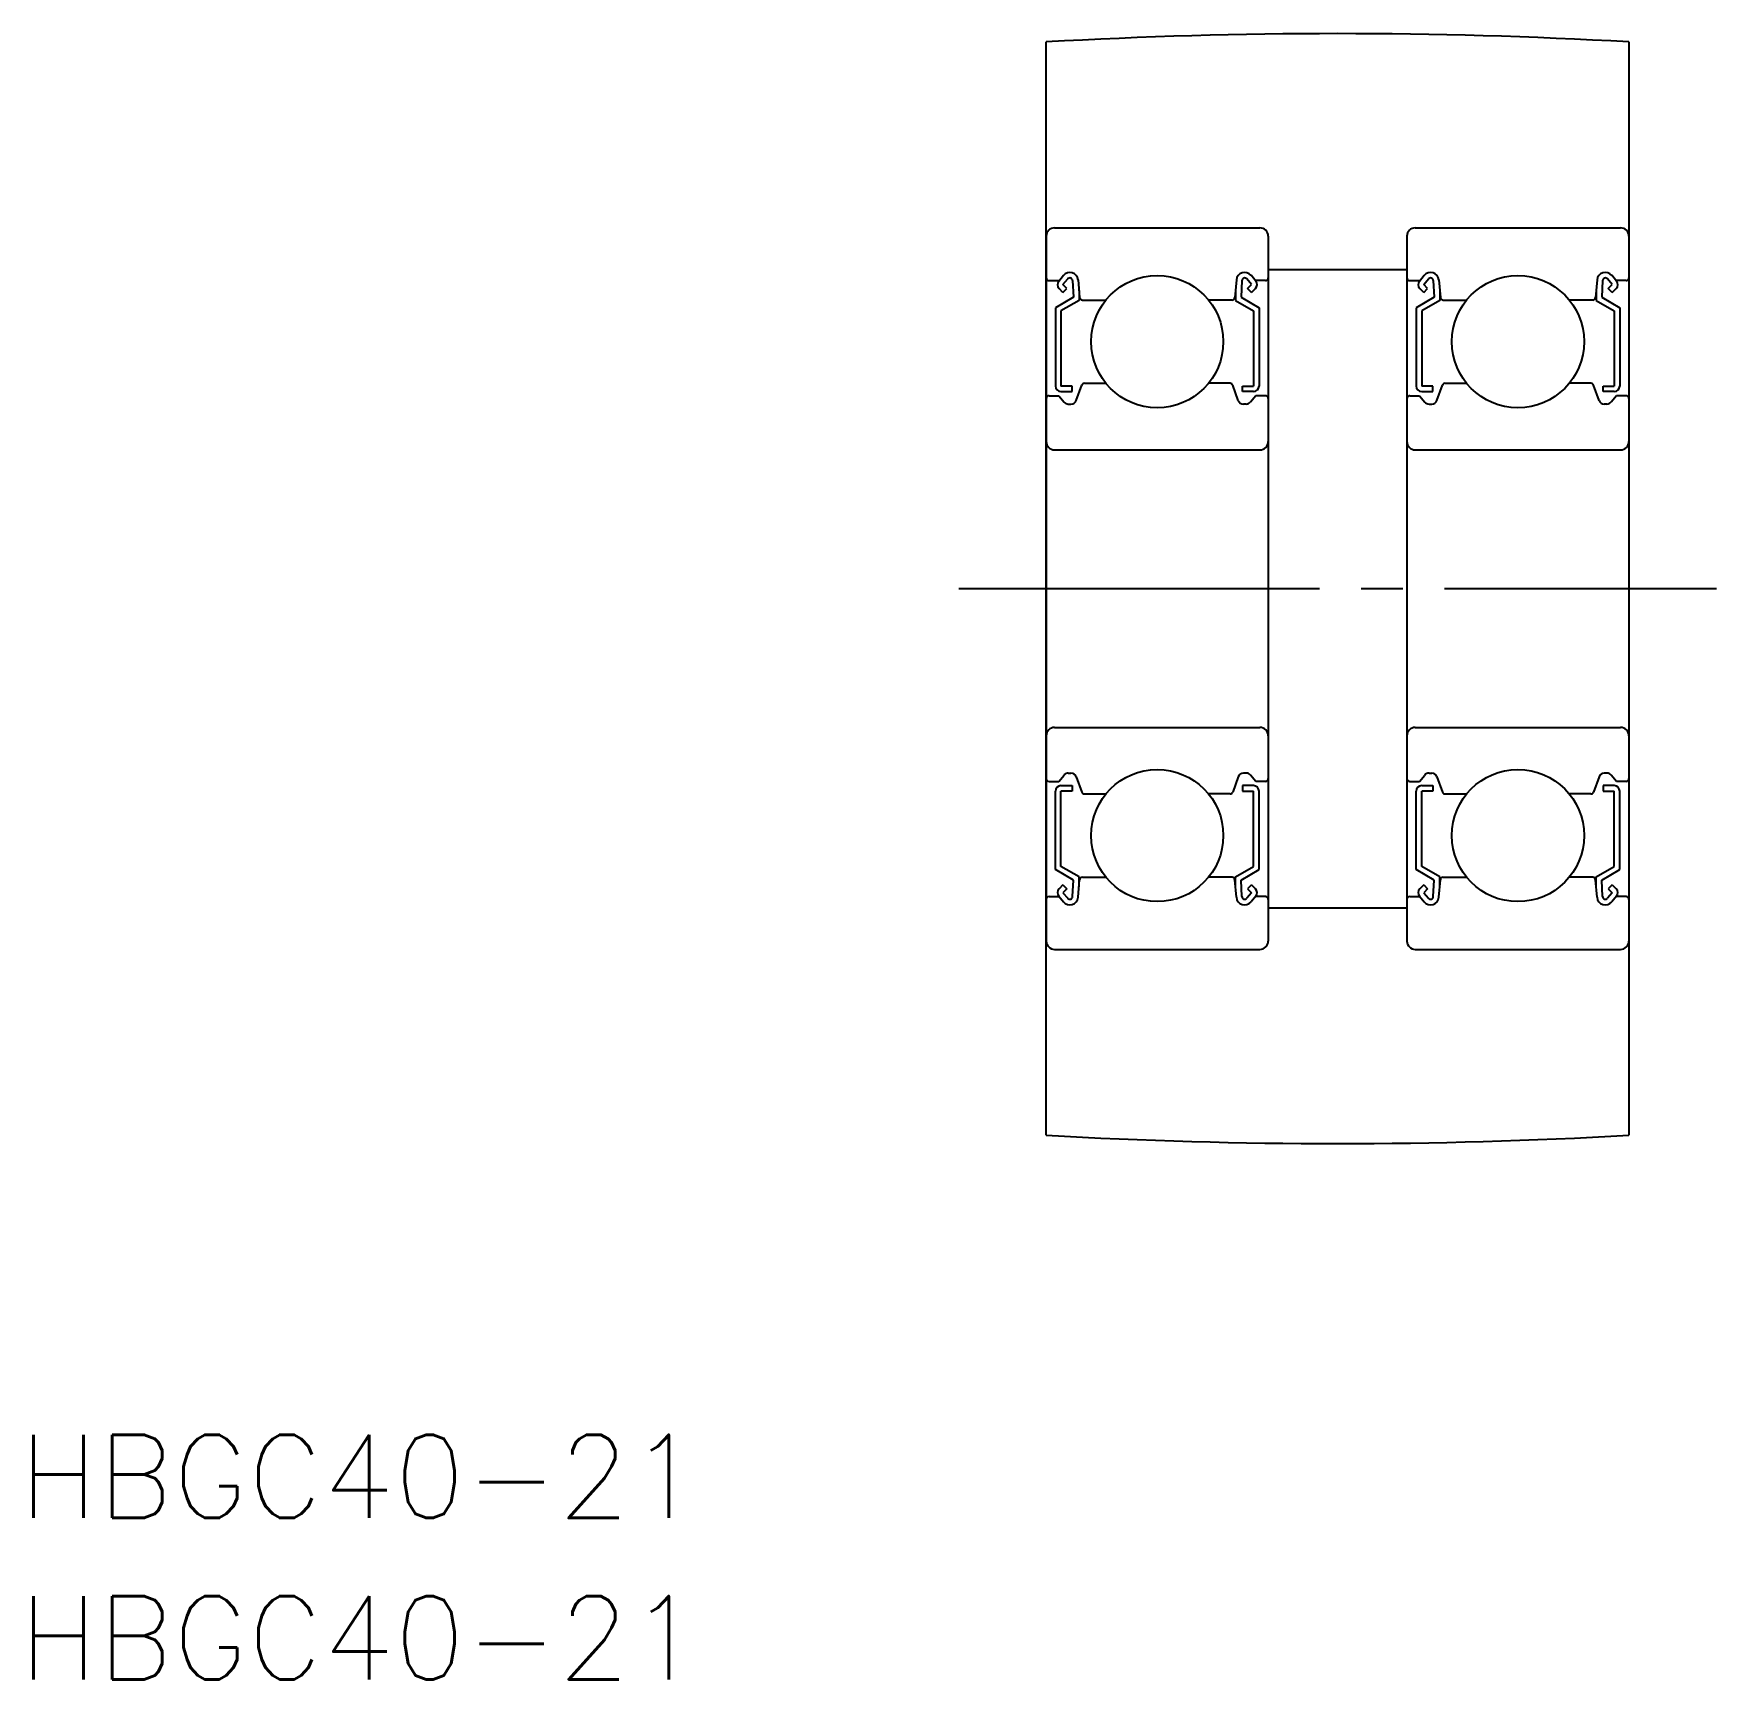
# Model space of a CAD drawing. Extents: x 76.5 to 137.2, y 133.1 to 192.5.
import ezdxf
from ezdxf.enums import TextEntityAlignment as Align

# ---------------------------------------------------------------- set-up
doc = ezdxf.new("R2010")
doc.units = 0
doc.linetypes.add('CENTER', pattern=[17.5, 13, -1.5, 1.5, -1.5])
doc.layers.get('0').update_dxf_attribs({"linetype": 'CONTINUOUS'})
doc.layers.add('CENTER', color=1, linetype='CENTER')
doc.styles.get("Standard").update_dxf_attribs({"font": 'txt.shx', "bigfont": '@extfont2.shx'})

msp = doc.modelspace()

# ---------------------------------------------------------------- linework, layer by layer
at = {"color": 7, "linetype": 'CONTINUOUS'}
for p, q in [((113.042, 152.753), (113.042, 192.153)), ((134.042, 192.153), (134.042, 167.173)), ((121.042, 183.953), (126.042, 183.953)), ((134.042, 182.153), (134.042, 152.753)), ((121.042, 160.953), (126.042, 160.953))]:
    msp.add_line(p, q, dxfattribs=at)
for p, q in [((113.042, 185.153), (113.042, 159.753)), ((113.342, 185.453), (120.742, 185.453)), ((121.042, 185.153), (121.042, 159.753)), ((126.042, 185.153), (126.042, 159.753)), ((126.342, 185.453), (133.742, 185.453)), ((134.042, 185.153), (134.042, 159.753)), ((113.142, 183.553), (113.502, 183.553)), ((113.49, 183.539), (113.661, 183.744)), ((113.644, 183.128), (113.502, 183.269)), ((113.644, 183.411), (113.814, 183.613)), ((113.785, 183.27), (113.644, 183.411)), ((113.644, 183.128), (113.785, 183.27)), ((113.99, 183.554), (114.023, 182.954)), ((114.19, 183.577), (114.245, 182.944)), ((114.223, 183.199), (114.223, 182.838)), ((119.893, 183.577), (119.839, 182.944)), ((119.861, 183.199), (119.861, 182.838)), ((120.093, 183.554), (120.061, 182.954)), ((120.44, 183.411), (120.27, 183.613)), ((120.299, 183.27), (120.44, 183.411)), ((120.44, 183.128), (120.299, 183.27)), ((120.593, 183.539), (120.423, 183.744)), ((120.44, 183.128), (120.581, 183.269)), ((120.942, 183.553), (120.582, 183.553)), ((126.142, 183.553), (126.502, 183.553)), ((126.49, 183.539), (126.661, 183.744)), ((126.644, 183.128), (126.502, 183.269)), ((126.644, 183.411), (126.814, 183.613)), ((126.785, 183.27), (126.644, 183.411)), ((126.644, 183.128), (126.785, 183.27)), ((126.99, 183.554), (127.023, 182.954)), ((127.19, 183.577), (127.245, 182.944)), ((127.223, 183.199), (127.223, 182.838)), ((132.893, 183.577), (132.839, 182.944)), ((132.861, 183.199), (132.861, 182.838)), ((133.093, 183.554), (133.061, 182.954)), ((133.44, 183.411), (133.27, 183.613)), ((133.299, 183.27), (133.44, 183.411)), ((133.44, 183.128), (133.299, 183.27)), ((133.593, 183.539), (133.423, 183.744)), ((133.44, 183.128), (133.581, 183.269)), ((133.942, 183.553), (133.582, 183.553)), ((114.023, 182.954), (113.373, 182.578)), ((113.373, 182.578), (113.373, 179.753)), ((114.223, 182.838), (113.573, 182.463)), ((114.344, 182.853), (115.192, 182.853)), ((119.739, 182.853), (118.891, 182.853)), ((119.861, 182.838), (120.511, 182.463)), ((120.061, 182.954), (120.711, 182.578)), ((120.711, 182.578), (120.711, 179.753)), ((127.023, 182.954), (126.373, 182.578)), ((126.373, 182.578), (126.373, 179.753)), ((127.223, 182.838), (126.573, 182.463)), ((127.344, 182.853), (128.192, 182.853)), ((132.739, 182.853), (131.891, 182.853)), ((132.861, 182.838), (133.511, 182.463)), ((133.061, 182.954), (133.711, 182.578)), ((133.711, 182.578), (133.711, 179.753)), ((113.573, 182.463), (113.573, 179.753)), ((120.511, 182.463), (120.511, 179.753)), ((126.573, 182.463), (126.573, 179.753)), ((133.511, 182.463), (133.511, 179.753)), ((113.973, 179.753), (113.573, 179.753)), ((113.573, 179.553), (113.973, 179.553)), ((113.973, 179.553), (113.973, 179.753)), ((114.121, 179.235), (114.322, 179.787)), ((114.416, 179.853), (115.192, 179.853)), ((119.668, 179.853), (118.891, 179.853)), ((119.963, 179.235), (119.762, 179.787)), ((120.111, 179.553), (120.111, 179.753)), ((120.111, 179.753), (120.511, 179.753)), ((120.511, 179.553), (120.111, 179.553)), ((126.973, 179.753), (126.573, 179.753)), ((126.573, 179.553), (126.973, 179.553)), ((126.973, 179.553), (126.973, 179.753)), ((127.121, 179.235), (127.322, 179.787)), ((127.416, 179.853), (128.192, 179.853)), ((132.668, 179.853), (131.891, 179.853)), ((132.963, 179.235), (132.762, 179.787)), ((133.111, 179.553), (133.111, 179.753)), ((133.111, 179.753), (133.511, 179.753)), ((133.511, 179.553), (133.111, 179.553)), ((113.142, 179.403), (113.492, 179.403)), ((113.492, 179.403), (113.683, 179.175)), ((113.837, 179.103), (113.933, 179.103)), ((120.247, 179.103), (120.151, 179.103)), ((120.592, 179.403), (120.4, 179.175)), ((120.942, 179.403), (120.592, 179.403)), ((126.142, 179.403), (126.492, 179.403)), ((126.492, 179.403), (126.683, 179.175)), ((126.837, 179.103), (126.933, 179.103)), ((133.247, 179.103), (133.151, 179.103)), ((133.592, 179.403), (133.4, 179.175)), ((133.942, 179.403), (133.592, 179.403)), ((113.342, 177.453), (120.742, 177.453)), ((126.342, 177.453), (133.742, 177.453)), ((113.342, 167.453), (120.742, 167.453)), ((126.342, 167.453), (133.742, 167.453)), ((113.492, 165.503), (113.683, 165.732)), ((113.837, 165.803), (113.933, 165.803)), ((114.121, 165.671), (114.322, 165.119)), ((119.963, 165.671), (119.762, 165.119)), ((120.247, 165.803), (120.151, 165.803)), ((120.592, 165.503), (120.4, 165.732)), ((126.492, 165.503), (126.683, 165.732)), ((126.837, 165.803), (126.933, 165.803)), ((127.121, 165.671), (127.322, 165.119)), ((132.963, 165.671), (132.762, 165.119)), ((133.247, 165.803), (133.151, 165.803)), ((133.592, 165.503), (133.4, 165.732)), ((113.142, 165.503), (113.492, 165.503)), ((113.373, 162.328), (113.373, 165.153)), ((113.573, 165.353), (113.973, 165.353)), ((113.573, 162.443), (113.573, 165.153)), ((113.973, 165.153), (113.573, 165.153)), ((113.973, 165.353), (113.973, 165.153)), ((114.416, 165.053), (115.192, 165.053)), ((119.668, 165.053), (118.891, 165.053)), ((120.111, 165.353), (120.111, 165.153)), ((120.511, 165.353), (120.111, 165.353)), ((120.111, 165.153), (120.511, 165.153)), ((120.511, 162.443), (120.511, 165.153)), ((120.942, 165.503), (120.592, 165.503)), ((120.711, 162.328), (120.711, 165.153)), ((126.142, 165.503), (126.492, 165.503)), ((126.373, 162.328), (126.373, 165.153)), ((126.573, 165.353), (126.973, 165.353)), ((126.573, 162.443), (126.573, 165.153)), ((126.973, 165.153), (126.573, 165.153)), ((126.973, 165.353), (126.973, 165.153)), ((127.416, 165.053), (128.192, 165.053)), ((132.668, 165.053), (131.891, 165.053)), ((133.111, 165.353), (133.111, 165.153)), ((133.511, 165.353), (133.111, 165.353)), ((133.111, 165.153), (133.511, 165.153)), ((133.511, 162.443), (133.511, 165.153)), ((133.942, 165.503), (133.592, 165.503)), ((133.711, 162.328), (133.711, 165.153)), ((114.023, 161.952), (113.373, 162.328)), ((114.223, 162.068), (113.573, 162.443)), ((113.99, 161.352), (114.023, 161.952)), ((114.19, 161.329), (114.245, 161.962)), ((114.223, 161.707), (114.223, 162.068)), ((114.344, 162.053), (115.192, 162.053)), ((119.739, 162.053), (118.891, 162.053)), ((119.893, 161.329), (119.839, 161.962)), ((119.861, 162.068), (120.511, 162.443)), ((119.861, 161.707), (119.861, 162.068)), ((120.061, 161.952), (120.711, 162.328)), ((120.093, 161.352), (120.061, 161.952)), ((127.023, 161.952), (126.373, 162.328)), ((127.223, 162.068), (126.573, 162.443)), ((126.99, 161.352), (127.023, 161.952)), ((127.19, 161.329), (127.245, 161.962)), ((127.223, 161.707), (127.223, 162.068)), ((127.344, 162.053), (128.192, 162.053)), ((132.739, 162.053), (131.891, 162.053)), ((132.893, 161.329), (132.839, 161.962)), ((132.861, 162.068), (133.511, 162.443)), ((132.861, 161.707), (132.861, 162.068)), ((133.061, 161.952), (133.711, 162.328)), ((133.093, 161.352), (133.061, 161.952)), ((113.142, 161.353), (113.502, 161.353)), ((113.49, 161.367), (113.661, 161.162)), ((113.644, 161.778), (113.502, 161.637)), ((113.644, 161.778), (113.785, 161.636)), ((113.785, 161.636), (113.644, 161.495)), ((113.644, 161.495), (113.814, 161.293)), ((120.44, 161.495), (120.27, 161.293)), ((120.44, 161.778), (120.299, 161.636)), ((120.299, 161.636), (120.44, 161.495)), ((120.593, 161.367), (120.423, 161.162)), ((120.44, 161.778), (120.581, 161.637)), ((120.942, 161.353), (120.582, 161.353)), ((126.142, 161.353), (126.502, 161.353)), ((126.49, 161.367), (126.661, 161.162)), ((126.644, 161.778), (126.502, 161.637)), ((126.644, 161.778), (126.785, 161.636)), ((126.785, 161.636), (126.644, 161.495)), ((126.644, 161.495), (126.814, 161.293)), ((133.44, 161.495), (133.27, 161.293)), ((133.44, 161.778), (133.299, 161.636)), ((133.299, 161.636), (133.44, 161.495)), ((133.593, 161.367), (133.423, 161.162)), ((133.44, 161.778), (133.581, 161.637)), ((133.942, 161.353), (133.582, 161.353)), ((113.342, 159.453), (120.742, 159.453)), ((126.342, 159.453), (133.742, 159.453))]:
    msp.add_line(p, q)
for centre in [(117.042, 181.353), (130.042, 181.353), (117.042, 163.553), (130.042, 163.553)]:
    msp.add_circle(centre, 2.381)
for centre, start, end in [((123.542, 8.553), 86.72685, 93.27315), ((123.542, 336.353), 266.72685, 273.27315)]:
    msp.add_arc(centre, 183.9, start, end, dxfattribs=at)
for centre, radius, start, end in [((113.342, 185.153), 0.3, 90, 180), ((120.742, 185.153), 0.3, 0, 90), ((126.342, 185.153), 0.3, 90, 180), ((133.742, 185.153), 0.3, 0, 90), ((113.891, 183.551), 0.3, 4.93539, 140.13695), ((120.192, 183.551), 0.3, 39.86305, 175.06461), ((126.891, 183.551), 0.3, 4.93539, 140.13695), ((133.192, 183.551), 0.3, 39.86305, 175.06461), ((113.142, 183.653), 0.1, 180, 270), ((113.644, 183.411), 0.2, 140.13695, 225.00202), ((113.89, 183.549), 0.1, 3.10166, 139.95027), ((120.193, 183.549), 0.1, 40.04973, 176.89834), ((120.44, 183.411), 0.2, 314.99798, 39.86305), ((120.942, 183.653), 0.1, 270, 0), ((126.142, 183.653), 0.1, 180, 270), ((126.644, 183.411), 0.2, 140.13695, 225.00202), ((126.89, 183.549), 0.1, 3.10166, 139.95027), ((133.193, 183.549), 0.1, 40.04973, 176.89834), ((133.44, 183.411), 0.2, 314.99798, 39.86305), ((133.942, 183.653), 0.1, 270, 0), ((114.344, 182.953), 0.1, 184.93539, 270), ((119.739, 182.953), 0.1, 270, 355.06461), ((127.344, 182.953), 0.1, 184.93539, 270), ((132.739, 182.953), 0.1, 270, 355.06461), ((113.573, 179.753), 0.2, 180, 270), ((114.416, 179.753), 0.1, 90, 159.99156), ((119.668, 179.753), 0.1, 20.00844, 90), ((120.511, 179.753), 0.2, 270, 0), ((126.573, 179.753), 0.2, 180, 270), ((127.416, 179.753), 0.1, 90, 159.99156), ((132.668, 179.753), 0.1, 20.00844, 90), ((133.511, 179.753), 0.2, 270, 0), ((113.142, 179.303), 0.1, 90, 180.81025), ((113.837, 179.303), 0.2, 219.97618, 270), ((113.933, 179.303), 0.2, 270, 339.99156), ((120.151, 179.303), 0.2, 200.00844, 270), ((120.247, 179.303), 0.2, 270, 320.02382), ((120.942, 179.303), 0.1, 359.18975, 90), ((126.142, 179.303), 0.1, 90, 180.81025), ((126.837, 179.303), 0.2, 219.97618, 270), ((126.933, 179.303), 0.2, 270, 339.99156), ((133.151, 179.303), 0.2, 200.00844, 270), ((133.247, 179.303), 0.2, 270, 320.02382), ((133.942, 179.303), 0.1, 359.18975, 90), ((113.342, 177.753), 0.3, 180, 270), ((120.742, 177.753), 0.3, 270, 0), ((126.342, 177.753), 0.3, 180, 270), ((133.742, 177.753), 0.3, 270, 0), ((113.342, 167.153), 0.3, 90, 180), ((120.742, 167.153), 0.3, 0, 90), ((126.342, 167.153), 0.3, 90, 180), ((133.742, 167.153), 0.3, 0, 90), ((113.142, 165.603), 0.1, 179.18975, 270), ((113.837, 165.603), 0.2, 90, 140.02382), ((113.933, 165.603), 0.2, 20.00844, 90), ((120.151, 165.603), 0.2, 90, 159.99156), ((120.247, 165.603), 0.2, 39.97618, 90), ((120.942, 165.603), 0.1, 270, 0.81025), ((126.142, 165.603), 0.1, 179.18975, 270), ((126.837, 165.603), 0.2, 90, 140.02382), ((126.933, 165.603), 0.2, 20.00844, 90), ((133.151, 165.603), 0.2, 90, 159.99156), ((133.247, 165.603), 0.2, 39.97618, 90), ((133.942, 165.603), 0.1, 270, 0.81025), ((113.573, 165.153), 0.2, 90, 180), ((114.416, 165.153), 0.1, 200.00844, 270), ((119.668, 165.153), 0.1, 270, 339.99156), ((120.511, 165.153), 0.2, 0, 90), ((126.573, 165.153), 0.2, 90, 180), ((127.416, 165.153), 0.1, 200.00844, 270), ((132.668, 165.153), 0.1, 270, 339.99156), ((133.511, 165.153), 0.2, 0, 90), ((114.344, 161.953), 0.1, 90, 175.06461), ((119.739, 161.953), 0.1, 4.93539, 90), ((127.344, 161.953), 0.1, 90, 175.06461), ((132.739, 161.953), 0.1, 4.93539, 90), ((113.142, 161.253), 0.1, 90, 180), ((113.644, 161.495), 0.2, 134.99798, 219.86305), ((113.891, 161.355), 0.3, 219.86305, 355.06461), ((113.89, 161.357), 0.1, 220.04973, 356.89834), ((120.192, 161.355), 0.3, 184.93539, 320.13695), ((120.193, 161.357), 0.1, 183.10166, 319.95027), ((120.44, 161.495), 0.2, 320.13695, 45.00202), ((120.942, 161.253), 0.1, 0, 90), ((126.142, 161.253), 0.1, 90, 180), ((126.644, 161.495), 0.2, 134.99798, 219.86305), ((126.891, 161.355), 0.3, 219.86305, 355.06461), ((126.89, 161.357), 0.1, 220.04973, 356.89834), ((133.192, 161.355), 0.3, 184.93539, 320.13695), ((133.193, 161.357), 0.1, 183.10166, 319.95027), ((133.44, 161.495), 0.2, 320.13695, 45.00202), ((133.942, 161.253), 0.1, 0, 90), ((113.342, 159.753), 0.3, 180, 270), ((120.742, 159.753), 0.3, 270, 0), ((126.342, 159.753), 0.3, 180, 270), ((133.742, 159.753), 0.3, 270, 0)]:
    msp.add_arc(centre, radius, start, end)
at = {"layer": 'CENTER', "color": 1, "linetype": 'CENTER'}
msp.add_line((109.892, 172.453), (137.192, 172.453), dxfattribs=at)

# ---------------------------------------------------------------- texts
at = {"color": 7, "linetype": 'CONTINUOUS'}
for p in [(76.034, 140.461), (76.034, 134.645)]:
    msp.add_text('HBGC40-21', height=3, dxfattribs=at).set_placement(p, align=Align.MIDDLE_LEFT)

doc.saveas('drawing.dxf')
